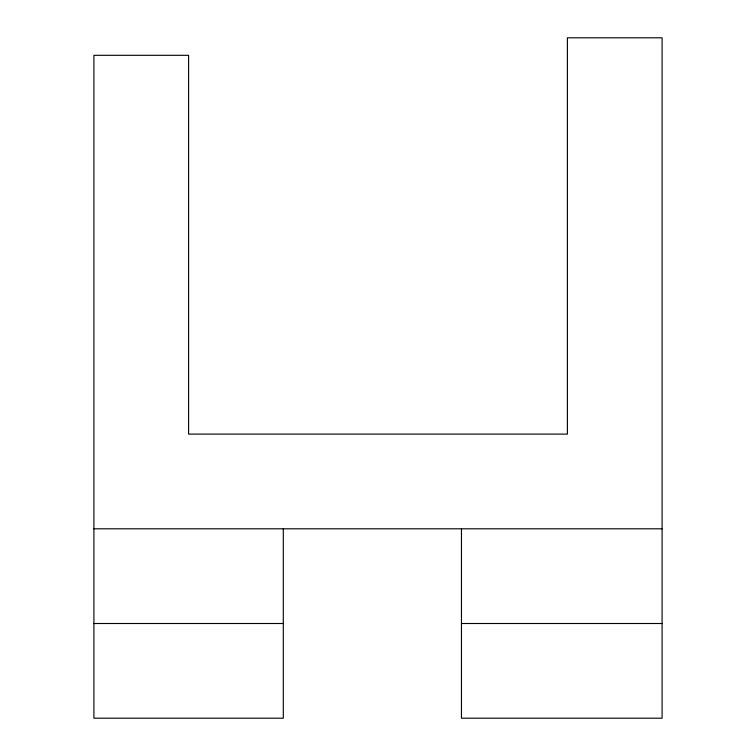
<?xml version="1.0" encoding="UTF-8"?>
<svg xmlns="http://www.w3.org/2000/svg" width="756" height="756" viewBox="0 0 756 756"><rect width="100%" height="100%" fill="white"/><g stroke="black" fill="none" stroke-linecap="round" stroke-linejoin="round"><path stroke-width="1.13" d="M93.905 528.803L662.095 528.803M93.905 623.502L283.302 623.502M461.462 623.502L662.095 623.502M461.462 528.803L461.462 718.2L662.095 718.2L662.095 37.8L567.397 37.8L567.397 434.105L188.603 434.105L188.603 55.311L93.905 55.311L93.905 718.2L283.302 718.2L283.302 528.803"/></g></svg>
